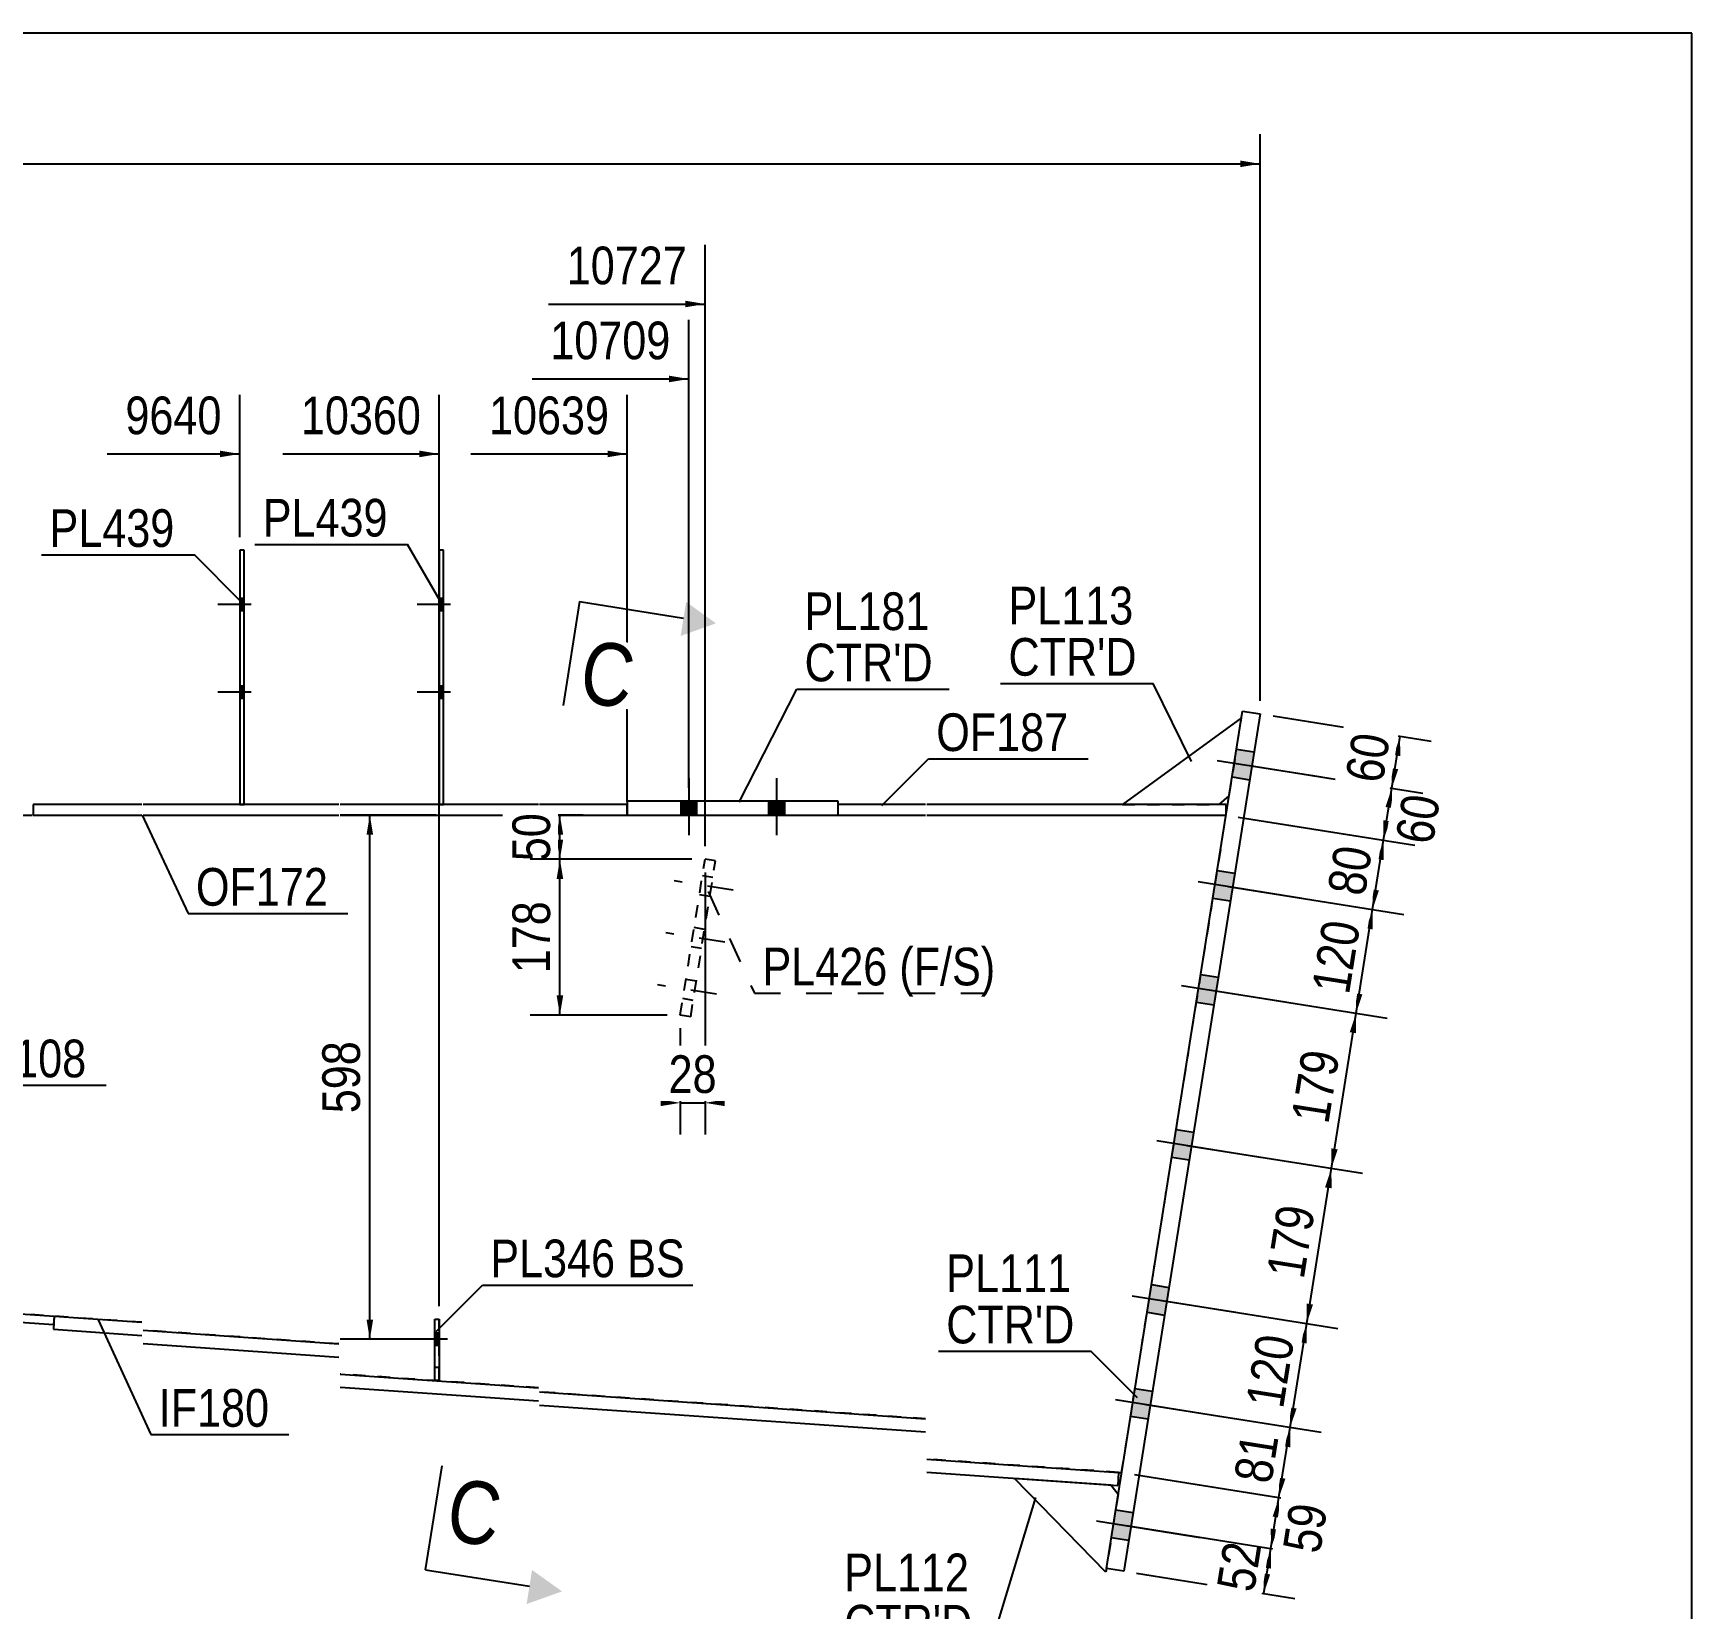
# Model space of a CAD drawing. Header units: millimetres. Extents: x -22 to 381, y -199 to 78.
# Drawn here: x 254.8 to 380.9, y -42 to 77.8 of the extents above; entities that cross this region are included whole.
import ezdxf

# ---------------------------------------------------------------- set-up
doc = ezdxf.new("R2010")
doc.units = ezdxf.units.MM
doc.linetypes.add('DXK_LINE_DOT1', pattern=[1.8814, 0.9407, -0.9407])
doc.linetypes.add('DXK_LINE_DOT2', pattern=[3.9198, 1.9599, -1.9599])
doc.styles.add('Arial Narrow', font='ARIALN.TTF', dxfattribs={"height": 0.2})

# ---------------------------------------------------------------- blocks, each defined once
blk = doc.blocks.new('Unknown-623588331-1210')
at = {"color": 5, "linetype": 'Continuous'}
for p, q in [((380.86, 77.78), (-19.14, 77.78)), ((380.86, -199.22), (380.86, 77.78))]:
    blk.add_line(p, q, dxfattribs=at)
blk = doc.blocks.new('Part-623588331-1722 - 1525')
at = {"color": 2, "linetype": 'Continuous'}
for p, q in [((336.35, -38.95), (346.71, 26.23)), ((348.03, 26.02), (337.67, -39.16)), ((346.71, 26.23), (348.03, 26.02)), ((337.67, -39.16), (336.35, -38.95))]:
    blk.add_line(p, q, dxfattribs=at)
blk = doc.blocks.new('Part-623588331-2015 - 1525')
at = {"color": 2, "linetype": 'Continuous'}
for p, q in [((152.76, -18.33), (146.09, -18.33)), ((146.09, -18.33), (146.09, -19)), ((198.88, -18.33), (152.86, -18.33)), ((214.04, -18.33), (198.98, -18.33)), ((229.01, -18.33), (214.14, -18.33)), ((241.33, -18.33), (229.11, -18.33)), ((241.33, -18.33), (248, -18.8)), ((152.76, -19), (146.09, -19)), ((198.88, -19), (152.86, -19)), ((214.04, -19), (198.98, -19)), ((229.01, -19), (214.14, -19)), ((241.31, -19), (229.11, -19)), ((248, -19.47), (241.31, -19)), ((248.1, -19.2), (256.37, -19.77)), ((256.32, -20.44), (248.1, -19.87))]:
    blk.add_line(p, q, dxfattribs=at)
at = {"color": 7, "linetype": 'DXK_LINE_DOT1'}
blk.add_line((256.37, -19.77), (256.32, -20.44), dxfattribs=at)
blk = doc.blocks.new('Part-623588331-1669 - 1525')
at = {"color": 2, "linetype": 'Continuous'}
for p, q in [((263.03, 19.13), (254.77, 19.13)), ((254.77, 19.13), (254.77, 18.33)), ((278, 19.13), (263.13, 19.13)), ((293.17, 19.13), (278.1, 19.13)), ((299.93, 19.13), (293.27, 19.13)), ((254.77, 18.33), (263.03, 18.33)), ((263.13, 18.33), (278, 18.33)), ((278.1, 18.33), (293.17, 18.33)), ((293.27, 18.33), (299.93, 18.33))]:
    blk.add_line(p, q, dxfattribs=at)
at = {"color": 7, "linetype": 'DXK_LINE_DOT1'}
blk.add_line((299.93, 18.33), (299.93, 19.13), dxfattribs=at)
blk = doc.blocks.new('Bolt-623588331-2232 - 1525')
at = {"color": 3, "linetype": 'DXK_LINE_DOT2'}
for p, q in [((285.63, -21.06), (285.3, -21.06)), ((286.27, -21.53), (284.07, -21.53)), ((285.63, -22), (285.3, -22))]:
    blk.add_line(p, q, dxfattribs=at)
blk = doc.blocks.new('Part-623588331-1751 - 1525')
at = {"color": 2, "linetype": 'Continuous'}
for p, q in [((336.3, -39.25), (329.37, -32.11)), ((336.68, -32.62), (329.37, -32.11)), ((337.24, -33.32), (336.68, -32.62)), ((336.35, -38.95), (336.3, -39.25))]:
    blk.add_line(p, q, dxfattribs=at)
at = {"color": 7, "linetype": 'DXK_LINE_DOT1'}
blk.add_line((337.24, -33.32), (336.35, -38.95), dxfattribs=at)
blk = doc.blocks.new('Part-623588331-1971 - 1525')
at = {"color": 2, "linetype": 'Continuous'}
for p, q in [((322.6, 19.13), (315.93, 19.13)), ((345.46, 19.13), (322.7, 19.13)), ((345.46, 18.33), (345.46, 19.13)), ((315.93, 18.33), (322.6, 18.33)), ((322.7, 18.33), (345.46, 18.33))]:
    blk.add_line(p, q, dxfattribs=at)
at = {"color": 7, "linetype": 'DXK_LINE_DOT1'}
blk.add_line((315.93, 19.13), (315.93, 18.33), dxfattribs=at)
blk = doc.blocks.new('Part-623588331-1780 - 1525')
at = {"color": 2, "linetype": 'Continuous'}
for p, q in [((346.63, 25.72), (337.58, 19.13)), ((344.92, 19.13), (345.69, 19.79))]:
    blk.add_line(p, q, dxfattribs=at)
at = {"color": 7, "linetype": 'DXK_LINE_DOT1'}
for p, q in [((345.69, 19.79), (346.63, 25.72)), ((337.58, 19.13), (344.92, 19.13))]:
    blk.add_line(p, q, dxfattribs=at)
blk = doc.blocks.new('Part-623588331-1966 - 1525')
at = {"color": 2, "linetype": 'Continuous'}
for p, q in [((299.93, 19.4), (299.93, 18.33)), ((299.93, 19.4), (315.93, 19.4)), ((315.93, 19.4), (315.93, 18.33)), ((299.93, 18.33), (315.93, 18.33))]:
    blk.add_line(p, q, dxfattribs=at)
blk = doc.blocks.new('Part-623588331-1880 - 1525')
at = {"color": 2, "linetype": 'Continuous'}
for p, q in [((241.33, 18.33), (241.33, -18.33)), ((337.28, -31.65), (337.51, -31.67))]:
    blk.add_line(p, q, dxfattribs=at)
at = {"color": 7, "linetype": 'DXK_LINE_DOT1'}
for p, q in [((241.33, 18.33), (248, 18.33)), ((248.1, 18.33), (263.03, 18.33)), ((263.13, 18.33), (278, 18.33)), ((278.1, 18.33), (293.17, 18.33)), ((293.27, 18.33), (322.6, 18.33)), ((322.7, 18.33), (345.46, 18.33)), ((337.51, -31.67), (345.46, 18.33)), ((248, -18.8), (241.33, -18.33)), ((263.03, -20.24), (248.1, -19.2)), ((278, -21.88), (263.13, -20.84)), ((293.17, -25.22), (278.1, -24.17)), ((322.6, -27.57), (293.27, -25.53)), ((337.28, -31.65), (322.7, -30.64))]:
    blk.add_line(p, q, dxfattribs=at)
blk = doc.blocks.new('Part-623588331-1993 - 1525')
at = {"color": 2, "linetype": 'Continuous'}
for p, q in [((256.37, -19.77), (256.3, -20.77)), ((256.37, -19.77), (263.03, -20.24)), ((256.3, -20.77), (263.03, -21.24)), ((263.13, -20.84), (278, -21.88)), ((263.13, -21.84), (278, -22.88)), ((278.1, -24.17), (293.17, -25.22)), ((278.1, -25.17), (293.17, -26.22)), ((293.27, -25.53), (322.6, -27.57)), ((293.27, -26.53), (322.6, -28.57)), ((322.7, -30.64), (337.28, -31.65)), ((322.7, -31.64), (337.21, -32.65)), ((337.28, -31.65), (337.21, -32.65))]:
    blk.add_line(p, q, dxfattribs=at)
blk = doc.blocks.new('Part-623588331-1961 - 1525')
at = {"color": 2, "linetype": 'Continuous'}
for p, q in [((270.8, 38.47), (270.47, 38.47)), ((270.47, 38.47), (270.47, 19.13)), ((270.8, 19.13), (270.8, 38.47))]:
    blk.add_line(p, q, dxfattribs=at)
at = {"color": 7, "linetype": 'DXK_LINE_DOT1'}
blk.add_line((270.47, 19.13), (270.8, 19.13), dxfattribs=at)
blk = doc.blocks.new('Part-623588331-2126 - 1525')
at = {"color": 2, "linetype": 'Continuous'}
for p, q in [((285.97, 38.47), (285.63, 38.47)), ((285.63, 38.47), (285.63, 19.13)), ((285.97, 19.13), (285.97, 38.47))]:
    blk.add_line(p, q, dxfattribs=at)
at = {"color": 7, "linetype": 'DXK_LINE_DOT1'}
blk.add_line((285.63, 19.13), (285.97, 19.13), dxfattribs=at)
blk = doc.blocks.new('Part-623588331-2131 - 1525')
at = {"color": 7, "linetype": 'DXK_LINE_DOT1'}
for p, q in [((285.3, -24.66), (285.3, -20)), ((285.3, -20), (285.63, -20)), ((285.63, -24.66), (285.63, -20)), ((285.3, -23.66), (285.63, -23.66)), ((285.63, -24.66), (285.3, -24.66))]:
    blk.add_line(p, q, dxfattribs=at)
blk = doc.blocks.new('Part-623588331-2136 - 1525')
at = {"color": 2, "linetype": 'Continuous'}
for p, q in [((285.3, -24.66), (285.3, -20)), ((285.3, -20), (285.63, -20)), ((285.63, -20), (285.63, -24.66)), ((285.63, -24.66), (285.3, -24.66))]:
    blk.add_line(p, q, dxfattribs=at)
blk = doc.blocks.new('Bolt-623588331-2144 - 1525')
at = {"linetype": 'Continuous'}
for points in [[(346.25, 23.34), (345.92, 21.23), (347.23, 21.02), (347.57, 23.13)], [(346.25, 23.34), (345.92, 21.23), (347.23, 21.02), (347.57, 23.13)], [(344.79, 14.12), (344.45, 12.01), (345.77, 11.8), (346.1, 13.91)], [(344.79, 14.12), (344.45, 12.01), (345.77, 11.8), (346.1, 13.91)], [(343.53, 6.22), (343.2, 4.11), (344.51, 3.9), (344.85, 6.01)], [(343.53, 6.22), (343.2, 4.11), (344.51, 3.9), (344.85, 6.01)], [(341.65, -5.58), (341.32, -7.68), (342.64, -7.89), (342.97, -5.79)], [(341.65, -5.58), (341.32, -7.68), (342.64, -7.89), (342.97, -5.79)], [(339.78, -17.37), (339.44, -19.48), (340.76, -19.69), (341.1, -17.58)], [(339.78, -17.37), (339.44, -19.48), (340.76, -19.69), (341.1, -17.58)], [(338.52, -25.27), (338.19, -27.38), (339.5, -27.59), (339.84, -25.48)], [(338.52, -25.27), (338.19, -27.38), (339.5, -27.59), (339.84, -25.48)], [(337.06, -34.49), (336.72, -36.6), (338.04, -36.81), (338.37, -34.7)], [(337.06, -34.49), (336.72, -36.6), (338.04, -36.81), (338.37, -34.7)]]:
    blk.add_hatch(color=3, dxfattribs=at).paths.add_polyline_path(points)
at = {"color": 3, "linetype": 'Continuous'}
for p, q in [((346.25, 23.34), (347.57, 23.13)), ((346.25, 23.34), (347.57, 23.13)), ((344.78, 22.49), (352.67, 21.24)), ((344.78, 22.49), (352.67, 21.24)), ((345.92, 21.23), (347.23, 21.02)), ((345.92, 21.23), (347.23, 21.02)), ((344.79, 14.12), (346.1, 13.91)), ((344.79, 14.12), (346.1, 13.91)), ((343.32, 13.27), (351.2, 12.02)), ((343.32, 13.27), (351.2, 12.02)), ((344.45, 12.01), (345.77, 11.8)), ((344.45, 12.01), (345.77, 11.8)), ((342.06, 5.37), (349.95, 4.12)), ((342.06, 5.37), (349.95, 4.12)), ((343.53, 6.22), (344.85, 6.01)), ((343.53, 6.22), (344.85, 6.01)), ((343.2, 4.11), (344.51, 3.9)), ((343.2, 4.11), (344.51, 3.9)), ((341.65, -5.58), (342.97, -5.79)), ((341.65, -5.58), (342.97, -5.79)), ((340.19, -6.42), (348.07, -7.68)), ((340.19, -6.42), (348.07, -7.68)), ((341.32, -7.68), (342.64, -7.89)), ((341.32, -7.68), (342.64, -7.89)), ((339.78, -17.37), (341.1, -17.58)), ((339.78, -17.37), (341.1, -17.58)), ((338.31, -18.22), (346.2, -19.47)), ((338.31, -18.22), (346.2, -19.47)), ((339.44, -19.48), (340.76, -19.69)), ((339.44, -19.48), (340.76, -19.69)), ((337.05, -26.12), (344.94, -27.37)), ((337.05, -26.12), (344.94, -27.37)), ((338.52, -25.27), (339.84, -25.48)), ((338.52, -25.27), (339.84, -25.48)), ((338.19, -27.38), (339.5, -27.59)), ((338.19, -27.38), (339.5, -27.59)), ((337.06, -34.49), (338.37, -34.7)), ((337.06, -34.49), (338.37, -34.7)), ((335.59, -35.34), (343.47, -36.59)), ((335.59, -35.34), (343.47, -36.59)), ((336.72, -36.6), (338.04, -36.81)), ((336.72, -36.6), (338.04, -36.81))]:
    blk.add_line(p, q, dxfattribs=at)
blk = doc.blocks.new('Bolt-623588331-2231 - 1525')
at = {"linetype": 'Continuous'}
blk.add_hatch(color=3, dxfattribs=at).paths.add_polyline_path([(285.63, -22), (285.63, -21.06), (285.3, -21.06), (285.3, -22)])
at = {"color": 3, "linetype": 'Continuous'}
for p, q in [((285.63, -21.06), (285.3, -21.06)), ((286.27, -21.53), (284.07, -21.53)), ((285.63, -22), (285.3, -22))]:
    blk.add_line(p, q, dxfattribs=at)
blk = doc.blocks.new('Bolt-623588331-2233 - 1525')
at = {"linetype": 'Continuous'}
for points in [[(285.97, 33.87), (285.97, 34.8), (285.63, 34.8), (285.63, 33.87)], [(285.97, 33.87), (285.97, 34.8), (285.63, 34.8), (285.63, 33.87)], [(285.97, 27.2), (285.97, 28.13), (285.63, 28.13), (285.63, 27.2)], [(285.97, 27.2), (285.97, 28.13), (285.63, 28.13), (285.63, 27.2)]]:
    blk.add_hatch(color=3, dxfattribs=at).paths.add_polyline_path(points)
at = {"color": 3, "linetype": 'Continuous'}
for p, q in [((286.5, 34.33), (283.97, 34.33)), ((286.5, 34.33), (283.97, 34.33)), ((285.97, 34.8), (285.63, 34.8)), ((285.97, 34.8), (285.63, 34.8)), ((285.97, 33.87), (285.63, 33.87)), ((285.97, 33.87), (285.63, 33.87)), ((285.97, 28.13), (285.63, 28.13)), ((285.97, 28.13), (285.63, 28.13)), ((286.5, 27.67), (283.97, 27.67)), ((286.5, 27.67), (283.97, 27.67)), ((285.97, 27.2), (285.63, 27.2)), ((285.97, 27.2), (285.63, 27.2))]:
    blk.add_line(p, q, dxfattribs=at)
blk = doc.blocks.new('Bolt-623588331-2235 - 1525')
at = {"color": 3, "linetype": 'DXK_LINE_DOT2'}
for p, q in [((307.97, 12.61), (303.49, 13.32)), ((306.44, 13.59), (305.65, 13.72)), ((306.21, 12.14), (305.41, 12.27)), ((307.34, 8.66), (302.86, 9.37)), ((305.81, 9.64), (305.02, 9.77)), ((305.58, 8.19), (304.79, 8.32)), ((306.71, 4.71), (302.23, 5.42)), ((305.18, 5.69), (304.39, 5.82)), ((304.95, 4.24), (304.16, 4.37))]:
    blk.add_line(p, q, dxfattribs=at)
blk = doc.blocks.new('Bolt-623588331-2246 - 1525')
at = {"linetype": 'Continuous'}
for points in [[(304, 18.33), (305.2, 18.33), (305.2, 19.4), (304, 19.4)], [(304, 18.33), (305.2, 18.33), (305.2, 19.4), (304, 19.4)], [(310.67, 18.33), (311.87, 18.33), (311.87, 19.4), (310.67, 19.4)], [(310.67, 18.33), (311.87, 18.33), (311.87, 19.4), (310.67, 19.4)]]:
    blk.add_hatch(color=3, dxfattribs=at).paths.add_polyline_path(points)
at = {"color": 3, "linetype": 'Continuous'}
for p, q in [((304.6, 21.13), (304.6, 16.8)), ((304.6, 21.13), (304.6, 16.8)), ((311.27, 21.13), (311.27, 16.8)), ((311.27, 21.13), (311.27, 16.8)), ((304, 19.4), (304, 18.33)), ((304, 19.4), (304, 18.33)), ((305.2, 19.4), (305.2, 18.33)), ((305.2, 19.4), (305.2, 18.33)), ((310.67, 19.4), (310.67, 18.33)), ((310.67, 19.4), (310.67, 18.33)), ((311.87, 19.4), (311.87, 18.33)), ((311.87, 19.4), (311.87, 18.33))]:
    blk.add_line(p, q, dxfattribs=at)
blk = doc.blocks.new('Bolt-623588331-2247 - 1525')
at = {"linetype": 'Continuous'}
for points in [[(270.8, 33.87), (270.8, 34.8), (270.47, 34.8), (270.47, 33.87)], [(270.8, 33.87), (270.8, 34.8), (270.47, 34.8), (270.47, 33.87)], [(270.8, 27.2), (270.8, 28.13), (270.47, 28.13), (270.47, 27.2)], [(270.8, 27.2), (270.8, 28.13), (270.47, 28.13), (270.47, 27.2)]]:
    blk.add_hatch(color=3, dxfattribs=at).paths.add_polyline_path(points)
at = {"color": 3, "linetype": 'Continuous'}
for p, q in [((271.33, 34.33), (268.8, 34.33)), ((271.33, 34.33), (268.8, 34.33)), ((270.8, 34.8), (270.47, 34.8)), ((270.8, 34.8), (270.47, 34.8)), ((270.8, 33.87), (270.47, 33.87)), ((270.8, 33.87), (270.47, 33.87)), ((270.8, 28.13), (270.47, 28.13)), ((270.8, 28.13), (270.47, 28.13)), ((271.33, 27.67), (268.8, 27.67)), ((271.33, 27.67), (268.8, 27.67)), ((270.8, 27.2), (270.47, 27.2)), ((270.8, 27.2), (270.47, 27.2))]:
    blk.add_line(p, q, dxfattribs=at)
blk = doc.blocks.new('Part-623588331-2258 - 1525')
at = {"color": 7, "linetype": 'DXK_LINE_DOT1'}
for p, q in [((303.96, 3.12), (305.84, 14.97)), ((304.75, 2.99), (306.63, 14.84)), ((306.63, 14.84), (305.84, 14.97)), ((304.75, 2.99), (303.96, 3.12))]:
    blk.add_line(p, q, dxfattribs=at)
blk = doc.blocks.new('StraightDimension-623588331-10323 - 1525')
at = {"linetype": 'Continuous'}
blk.add_hatch(color=7, dxfattribs=at).paths.add_polyline_path([(298.43, 46.04), (299.93, 45.79), (298.43, 45.54)])
at = {"color": 7, "linetype": 'Continuous'}
for p, q in [((299.93, 19.33), (299.93, 50.29)), ((288.04, 45.79), (299.93, 45.79))]:
    blk.add_line(p, q, dxfattribs=at)
at = {"color": 0}
blk.add_wipeout([(299.16, 46.69), (299.16, 50.89), (288.82, 50.89), (288.82, 46.69)], dxfattribs=at)
at = {"color": 3, "style": 'Arial Narrow'}
blk.add_text('10639', height=2.863, dxfattribs=at).set_placement((289.42, 47.29))
blk = doc.blocks.new('StraightDimension-623588331-10324 - 1525')
at = {"linetype": 'Continuous'}
blk.add_hatch(color=7, dxfattribs=at).paths.add_polyline_path([(284.13, 46.04), (285.63, 45.79), (284.13, 45.54)])
at = {"color": 7, "linetype": 'Continuous'}
for p, q in [((285.63, -19), (285.63, 50.29)), ((273.74, 45.79), (285.63, 45.79))]:
    blk.add_line(p, q, dxfattribs=at)
at = {"color": 0}
blk.add_wipeout([(284.86, 46.69), (284.86, 50.89), (274.52, 50.89), (274.52, 46.69)], dxfattribs=at)
at = {"color": 3, "style": 'Arial Narrow'}
blk.add_text('10360', height=2.863, dxfattribs=at).set_placement((275.12, 47.29))
blk = doc.blocks.new('StraightDimension-623588331-5294 - 1525')
at = {"linetype": 'Continuous'}
for points in [[(357.57, 18.94), (358.05, 20.38), (358.06, 18.86)], [(357.91, 17.86), (357.42, 16.42), (357.41, 17.94)]]:
    blk.add_hatch(color=7, dxfattribs=at).paths.add_polyline_path(points)
at = {"color": 7, "linetype": 'Continuous'}
for p, q in [((347.07, 22.13), (360.28, 20.03)), ((357.42, 16.42), (358.05, 20.38)), ((346.37, 18.18), (359.65, 16.07))]:
    blk.add_line(p, q, dxfattribs=at)
at = {"color": 0}
blk.add_wipeout([(362.42, 20.11), (358.27, 20.77), (357.51, 15.98), (361.65, 15.32)], dxfattribs=at)
at = {"color": 3, "style": 'Arial Narrow'}
blk.add_text('60', height=2.863, rotation=80.9647, dxfattribs=at).set_placement((361.15, 16.01))
blk = doc.blocks.new('StraightDimension-623588331-5494 - 1525')
at = {"linetype": 'Continuous'}
for points in [[(302.46, -3.3), (303.96, -3.55), (302.46, -3.8)], [(307.34, -3.8), (305.84, -3.55), (307.34, -3.3)]]:
    blk.add_hatch(color=7, dxfattribs=at).paths.add_polyline_path(points)
at = {"color": 7, "linetype": 'Continuous'}
for p, q in [((305.84, 13.97), (305.84, -5.95)), ((303.96, 2.12), (303.96, -5.95)), ((303.96, -3.55), (305.84, -3.55))]:
    blk.add_line(p, q, dxfattribs=at)
at = {"color": 0}
blk.add_wipeout([(307.33, -3.4), (307.33, 0.8), (302.47, 0.8), (302.47, -3.4)], dxfattribs=at)
at = {"color": 3, "style": 'Arial Narrow'}
blk.add_text('28', height=2.863, dxfattribs=at).set_placement((303.07, -2.8))
blk = doc.blocks.new('StraightDimension-623588331-5302 - 1525')
at = {"linetype": 'Continuous'}
for points in [[(348.38, -38.89), (348.86, -37.45), (348.87, -38.97)], [(348.8, -39.41), (348.32, -40.85), (348.31, -39.33)]]:
    blk.add_hatch(color=7, dxfattribs=at).paths.add_polyline_path(points)
at = {"color": 7, "linetype": 'Continuous'}
for p, q in [((337.88, -35.7), (351.23, -37.82)), ((348.32, -40.85), (348.86, -37.45)), ((338.65, -39.31), (350.69, -41.23))]:
    blk.add_line(p, q, dxfattribs=at)
at = {"color": 0}
blk.add_wipeout([(348.82, -36.73), (344.67, -36.07), (343.91, -40.86), (348.06, -41.52)], dxfattribs=at)
at = {"color": 3, "style": 'Arial Narrow'}
blk.add_text('52', height=2.863, rotation=80.9647, dxfattribs=at).set_placement((347.56, -40.84))
blk = doc.blocks.new('StraightDimension-623588331-2609 - 1525')
at = {"linetype": 'Continuous'}
for points in [[(280.11, 16.83), (280.36, 18.33), (280.61, 16.83)], [(280.61, -20.03), (280.36, -21.53), (280.11, -20.03)]]:
    blk.add_hatch(color=7, dxfattribs=at).paths.add_polyline_path(points)
at = {"color": 7, "linetype": 'Continuous'}
for p, q in [((285.37, 18.33), (278.11, 18.33)), ((280.36, -21.53), (280.36, 18.33)), ((285.35, -21.53), (278.11, -21.53))]:
    blk.add_line(p, q, dxfattribs=at)
at = {"color": 0}
blk.add_wipeout([(280.21, 1.74), (276.01, 1.74), (276.01, -4.94), (280.21, -4.94)], dxfattribs=at)
at = {"color": 3, "style": 'Arial Narrow'}
blk.add_text('598', height=2.863, rotation=90.0002, dxfattribs=at).set_placement((279.61, -4.34))
blk = doc.blocks.new('StraightDimension-623588331-2891 - 1525')
at = {"linetype": 'Continuous'}
blk.add_hatch(color=7, dxfattribs=at).paths.add_polyline_path([(346.53, 68.1), (348.03, 67.85), (346.53, 67.6)])
at = {"color": 7, "linetype": 'Continuous'}
for p, q in [((348.03, 27.02), (348.03, 70.1)), ((-1.33, 67.85), (348.03, 67.85))]:
    blk.add_line(p, q, dxfattribs=at)
blk = doc.blocks.new('StraightDimension-623588331-5293 - 1525')
at = {"linetype": 'Continuous'}
for points in [[(358.2, 22.89), (358.68, 24.33), (358.69, 22.81)], [(358.54, 21.82), (358.05, 20.38), (358.04, 21.9)]]:
    blk.add_hatch(color=7, dxfattribs=at).paths.add_polyline_path(points)
at = {"color": 7, "linetype": 'Continuous'}
for p, q in [((349.02, 25.87), (361.05, 23.95)), ((358.05, 20.38), (358.68, 24.33)), ((347.07, 22.13), (360.42, 20))]:
    blk.add_line(p, q, dxfattribs=at)
at = {"color": 0}
blk.add_wipeout([(358.6, 24.78), (354.45, 25.44), (353.69, 20.64), (357.84, 19.98)], dxfattribs=at)
at = {"color": 3, "style": 'Arial Narrow'}
blk.add_text('60', height=2.863, rotation=80.9647, dxfattribs=at).set_placement((357.34, 20.67))
blk = doc.blocks.new('StraightDimension-623588331-5295 - 1525')
at = {"linetype": 'Continuous'}
for points in [[(356.94, 14.98), (357.42, 16.42), (357.43, 14.9)], [(357.07, 12.6), (356.59, 11.16), (356.58, 12.68)]]:
    blk.add_hatch(color=7, dxfattribs=at).paths.add_polyline_path(points)
at = {"color": 7, "linetype": 'Continuous'}
for p, q in [((346.37, 18.18), (359.79, 16.04)), ((356.59, 11.16), (357.42, 16.42)), ((345.61, 12.9), (358.96, 10.78))]:
    blk.add_line(p, q, dxfattribs=at)
at = {"color": 0}
blk.add_wipeout([(357.24, 16.21), (353.09, 16.87), (352.33, 12.07), (356.48, 11.41)], dxfattribs=at)
at = {"color": 3, "style": 'Arial Narrow'}
blk.add_text('80', height=2.863, rotation=80.9647, dxfattribs=at).set_placement((355.98, 12.1))
blk = doc.blocks.new('StraightDimension-623588331-5296 - 1525')
at = {"linetype": 'Continuous'}
for points in [[(356.1, 9.71), (356.59, 11.16), (356.6, 9.64)], [(355.81, 4.7), (355.33, 3.26), (355.32, 4.78)]]:
    blk.add_hatch(color=7, dxfattribs=at).paths.add_polyline_path(points)
at = {"color": 7, "linetype": 'Continuous'}
for p, q in [((345.61, 12.9), (358.96, 10.78)), ((355.33, 3.26), (356.59, 11.16)), ((344.35, 5.01), (357.7, 2.89))]:
    blk.add_line(p, q, dxfattribs=at)
at = {"color": 0}
blk.add_wipeout([(356.34, 10.53), (352.19, 11.19), (351.14, 4.59), (355.29, 3.93)], dxfattribs=at)
at = {"color": 3, "style": 'Arial Narrow'}
blk.add_text('120', height=2.863, rotation=80.9647, dxfattribs=at).set_placement((354.79, 4.62))
blk = doc.blocks.new('StraightDimension-623588331-5297 - 1525')
at = {"linetype": 'Continuous'}
for points in [[(354.85, 1.82), (355.33, 3.26), (355.34, 1.74)], [(353.94, -7.09), (353.46, -8.53), (353.44, -7.01)]]:
    blk.add_hatch(color=7, dxfattribs=at).paths.add_polyline_path(points)
at = {"color": 7, "linetype": 'Continuous'}
for p, q in [((344.35, 5.01), (357.7, 2.89)), ((353.46, -8.53), (355.33, 3.26)), ((342.47, -6.79), (355.83, -8.91))]:
    blk.add_line(p, q, dxfattribs=at)
at = {"color": 0}
blk.add_wipeout([(354.77, 0.69), (350.62, 1.35), (349.57, -5.25), (353.72, -5.91)], dxfattribs=at)
at = {"color": 3, "style": 'Arial Narrow'}
blk.add_text('179', height=2.863, rotation=80.9647, dxfattribs=at).set_placement((353.22, -5.23))
blk = doc.blocks.new('StraightDimension-623588331-5298 - 1525')
at = {"linetype": 'Continuous'}
for points in [[(352.97, -9.98), (353.46, -8.53), (353.47, -10.05)], [(352.06, -18.89), (351.58, -20.33), (351.57, -18.81)]]:
    blk.add_hatch(color=7, dxfattribs=at).paths.add_polyline_path(points)
at = {"color": 7, "linetype": 'Continuous'}
for p, q in [((342.47, -6.79), (355.83, -8.91)), ((351.58, -20.33), (353.46, -8.53)), ((340.6, -18.58), (353.95, -20.71))]:
    blk.add_line(p, q, dxfattribs=at)
at = {"color": 0}
blk.add_wipeout([(352.89, -11.11), (348.75, -10.45), (347.7, -17.05), (351.84, -17.71)], dxfattribs=at)
at = {"color": 3, "style": 'Arial Narrow'}
blk.add_text('179', height=2.863, rotation=80.9647, dxfattribs=at).set_placement((351.35, -17.02))
blk = doc.blocks.new('StraightDimension-623588331-5299 - 1525')
at = {"linetype": 'Continuous'}
for points in [[(351.1, -21.77), (351.58, -20.33), (351.59, -21.85)], [(350.81, -26.79), (350.32, -28.23), (350.31, -26.71)]]:
    blk.add_hatch(color=7, dxfattribs=at).paths.add_polyline_path(points)
at = {"color": 7, "linetype": 'Continuous'}
for p, q in [((340.6, -18.58), (353.95, -20.71)), ((350.32, -28.23), (351.58, -20.33)), ((339.34, -26.48), (352.69, -28.6))]:
    blk.add_line(p, q, dxfattribs=at)
at = {"color": 0}
blk.add_wipeout([(351.33, -20.95), (347.18, -20.29), (346.13, -26.9), (350.28, -27.56)], dxfattribs=at)
at = {"color": 3, "style": 'Arial Narrow'}
blk.add_text('120', height=2.863, rotation=80.9647, dxfattribs=at).set_placement((349.78, -26.87))
blk = doc.blocks.new('StraightDimension-623588331-5300 - 1525')
at = {"linetype": 'Continuous'}
for points in [[(349.84, -29.67), (350.32, -28.23), (350.34, -29.75)], [(349.96, -32.13), (349.47, -33.57), (349.46, -32.05)]]:
    blk.add_hatch(color=7, dxfattribs=at).paths.add_polyline_path(points)
at = {"color": 7, "linetype": 'Continuous'}
for p, q in [((339.34, -26.48), (352.69, -28.6)), ((349.47, -33.57), (350.32, -28.23)), ((338.49, -31.82), (351.84, -33.95))]:
    blk.add_line(p, q, dxfattribs=at)
at = {"color": 0}
blk.add_wipeout([(350.13, -28.48), (345.98, -27.82), (345.22, -32.61), (349.37, -33.27)], dxfattribs=at)
at = {"color": 3, "style": 'Arial Narrow'}
blk.add_text('81', height=2.863, rotation=80.9647, dxfattribs=at).set_placement((348.87, -32.59))
blk = doc.blocks.new('StraightDimension-623588331-5301 - 1525')
at = {"linetype": 'Continuous'}
for points in [[(348.99, -35.01), (349.47, -33.57), (349.49, -35.09)], [(349.34, -36), (348.86, -37.45), (348.85, -35.93)]]:
    blk.add_hatch(color=7, dxfattribs=at).paths.add_polyline_path(points)
at = {"color": 7, "linetype": 'Continuous'}
for p, q in [((338.49, -31.82), (351.7, -33.92)), ((348.86, -37.45), (349.47, -33.57)), ((337.88, -35.7), (351.08, -37.8))]:
    blk.add_line(p, q, dxfattribs=at)
at = {"color": 0}
blk.add_wipeout([(353.84, -33.79), (349.7, -33.13), (348.93, -37.93), (353.08, -38.59)], dxfattribs=at)
at = {"color": 3, "style": 'Arial Narrow'}
blk.add_text('59', height=2.863, rotation=80.9647, dxfattribs=at).set_placement((352.58, -37.9))
blk = doc.blocks.new('StraightDimension-623588331-5470 - 1525')
at = {"linetype": 'Continuous'}
for points in [[(294.56, 16.83), (294.81, 18.33), (295.06, 16.83)], [(295.06, 16.47), (294.81, 14.97), (294.56, 16.47)]]:
    blk.add_hatch(color=7, dxfattribs=at).paths.add_polyline_path(points)
at = {"color": 7, "linetype": 'Continuous'}
for p, q in [((296.58, 18.33), (292.56, 18.33)), ((294.81, 14.97), (294.81, 18.33)), ((304.84, 14.97), (292.56, 14.97))]:
    blk.add_line(p, q, dxfattribs=at)
at = {"color": 0}
blk.add_wipeout([(294.66, 19.08), (290.46, 19.08), (290.46, 14.22), (294.66, 14.22)], dxfattribs=at)
at = {"color": 3, "style": 'Arial Narrow'}
blk.add_text('50', height=2.863, rotation=90.0002, dxfattribs=at).set_placement((294.06, 14.82))
blk = doc.blocks.new('StraightDimension-623588331-5471 - 1525')
at = {"linetype": 'Continuous'}
for points in [[(294.56, 13.47), (294.81, 14.97), (295.06, 13.47)], [(295.06, 4.62), (294.81, 3.12), (294.56, 4.62)]]:
    blk.add_hatch(color=7, dxfattribs=at).paths.add_polyline_path(points)
at = {"color": 7, "linetype": 'Continuous'}
for p, q in [((304.84, 14.97), (292.56, 14.97)), ((294.81, 3.12), (294.81, 14.97)), ((302.96, 3.12), (292.56, 3.12))]:
    blk.add_line(p, q, dxfattribs=at)
at = {"color": 0}
blk.add_wipeout([(294.66, 12.39), (290.46, 12.39), (290.46, 5.7), (294.66, 5.7)], dxfattribs=at)
at = {"color": 3, "style": 'Arial Narrow'}
blk.add_text('178', height=2.863, rotation=90.0002, dxfattribs=at).set_placement((294.06, 6.3))
blk = doc.blocks.new('StraightDimension-623588331-10321 - 1525')
at = {"linetype": 'Continuous'}
blk.add_hatch(color=7, dxfattribs=at).paths.add_polyline_path([(304.34, 57.44), (305.84, 57.19), (304.34, 56.94)])
at = {"color": 7, "linetype": 'Continuous'}
for p, q in [((305.84, 15.97), (305.84, 61.69)), ((293.95, 57.19), (305.84, 57.19))]:
    blk.add_line(p, q, dxfattribs=at)
at = {"color": 0}
blk.add_wipeout([(305.07, 58.09), (305.07, 62.29), (294.73, 62.29), (294.73, 58.09)], dxfattribs=at)
at = {"color": 3, "style": 'Arial Narrow'}
blk.add_text('10727', height=2.863, dxfattribs=at).set_placement((295.33, 58.69))
blk = doc.blocks.new('StraightDimension-623588331-10322 - 1525')
at = {"linetype": 'Continuous'}
blk.add_hatch(color=7, dxfattribs=at).paths.add_polyline_path([(303.1, 51.74), (304.6, 51.49), (303.1, 51.24)])
at = {"color": 7, "linetype": 'Continuous'}
for p, q in [((304.6, 20.4), (304.6, 55.99)), ((292.71, 51.49), (304.6, 51.49))]:
    blk.add_line(p, q, dxfattribs=at)
at = {"color": 0}
blk.add_wipeout([(303.83, 52.39), (303.83, 56.59), (293.48, 56.59), (293.48, 52.39)], dxfattribs=at)
at = {"color": 3, "style": 'Arial Narrow'}
blk.add_text('10709', height=2.863, dxfattribs=at).set_placement((294.08, 52.99))
blk = doc.blocks.new('StraightDimension-623588331-10325 - 1525')
at = {"linetype": 'Continuous'}
blk.add_hatch(color=7, dxfattribs=at).paths.add_polyline_path([(268.97, 46.04), (270.47, 45.79), (268.97, 45.54)])
at = {"color": 7, "linetype": 'Continuous'}
for p, q in [((270.47, 39.47), (270.47, 50.29)), ((260.4, 45.79), (270.47, 45.79))]:
    blk.add_line(p, q, dxfattribs=at)
at = {"color": 0}
blk.add_wipeout([(269.69, 46.69), (269.69, 50.89), (261.18, 50.89), (261.18, 46.69)], dxfattribs=at)
at = {"color": 3, "style": 'Arial Narrow'}
blk.add_text('9640', height=2.863, dxfattribs=at).set_placement((261.78, 47.29))
blk = doc.blocks.new('Mark-623588331-1665 - 1525')
at = {"color": 0}
blk.add_wipeout([(277.19, 11.44), (277.19, 14.44), (267.14, 14.44), (267.14, 11.44)], dxfattribs=at)
blk.add_wipeout([(277.19, 11.44), (277.19, 14.44), (267.14, 14.44), (267.14, 11.44)], dxfattribs=at)
at = {"color": 7, "linetype": 'Continuous'}
for p, q in [((263.05, 18.33), (266.54, 10.84)), ((266.54, 10.84), (278.69, 10.84))]:
    blk.add_line(p, q, dxfattribs=at)
at = {"color": 3, "style": 'Arial Narrow'}
blk.add_text('OF172', height=2.863, dxfattribs=at).set_placement((267.14, 11.44))
blk = doc.blocks.new('Mark-623588331-1989 - 1525')
at = {"color": 0}
blk.add_wipeout([(272.71, -28.18), (272.71, -25.18), (264.31, -25.18), (264.31, -28.18)], dxfattribs=at)
blk.add_wipeout([(272.71, -28.18), (272.71, -25.18), (264.31, -25.18), (264.31, -28.18)], dxfattribs=at)
at = {"color": 7, "linetype": 'Continuous'}
for p, q in [((259.7, -20.06), (263.71, -28.78)), ((263.71, -28.78), (274.21, -28.78))]:
    blk.add_line(p, q, dxfattribs=at)
at = {"color": 3, "style": 'Arial Narrow'}
blk.add_text('IF180', height=2.863, dxfattribs=at).set_placement((264.31, -28.18))
blk = doc.blocks.new('Mark-623588331-1718 - 1525')
at = {"color": 7, "linetype": 'Continuous'}
blk.add_line((338.72, -25.98), (335.18, -22.44), dxfattribs=at)
at = {"color": 0}
for points in [[(333.68, -17.94), (333.68, -14.94), (324.18, -14.94), (324.18, -17.94)], [(333.94, -21.84), (333.94, -18.84), (324.18, -18.84), (324.18, -21.84)]]:
    blk.add_wipeout(points, dxfattribs=at)
for points in [[(333.68, -17.94), (333.68, -14.94), (324.18, -14.94), (324.18, -17.94)], [(333.94, -21.84), (333.94, -18.84), (324.18, -18.84), (324.18, -21.84)]]:
    blk.add_wipeout(points, dxfattribs=at)
at = {"color": 7, "linetype": 'Continuous'}
blk.add_line((323.58, -22.44), (335.18, -22.44), dxfattribs=at)
at = {"color": 3, "style": 'Arial Narrow'}
blk.add_text('PL111', height=2.863, dxfattribs=at).set_placement((324.18, -17.94))
at = {"color": 1, "style": 'Arial Narrow'}
blk.add_text("CTR'D", height=2.863, dxfattribs=at).set_placement((324.18, -21.84))
blk = doc.blocks.new('Mark-623588331-1747 - 1525')
at = {"color": 7, "linetype": 'Continuous'}
blk.add_line((330.96, -33.56), (327.43, -45.19), dxfattribs=at)
at = {"color": 0}
for points in [[(325.93, -40.69), (325.93, -37.69), (316.42, -37.69), (316.42, -40.69)], [(326.18, -44.59), (326.18, -41.59), (316.42, -41.59), (316.42, -44.59)]]:
    blk.add_wipeout(points, dxfattribs=at)
for points in [[(325.93, -40.69), (325.93, -37.69), (316.42, -37.69), (316.42, -40.69)], [(326.18, -44.59), (326.18, -41.59), (316.42, -41.59), (316.42, -44.59)]]:
    blk.add_wipeout(points, dxfattribs=at)
at = {"color": 7, "linetype": 'Continuous'}
blk.add_line((315.82, -45.19), (327.43, -45.19), dxfattribs=at)
at = {"color": 3, "style": 'Arial Narrow'}
blk.add_text('PL112', height=2.863, dxfattribs=at).set_placement((316.42, -40.69))
at = {"color": 1, "style": 'Arial Narrow'}
blk.add_text("CTR'D", height=2.863, dxfattribs=at).set_placement((316.42, -44.59))
blk = doc.blocks.new('Mark-623588331-1876 - 1525')
at = {"color": 0}
blk.add_wipeout([(258.82, -1.61), (258.82, 1.39), (250.23, 1.39), (250.23, -1.61)], dxfattribs=at)
blk.add_wipeout([(258.82, -1.61), (258.82, 1.39), (250.23, 1.39), (250.23, -1.61)], dxfattribs=at)
at = {"color": 7, "linetype": 'Continuous'}
for p, q in [((246.1, 5.52), (249.63, -2.21)), ((249.63, -2.21), (260.32, -2.21))]:
    blk.add_line(p, q, dxfattribs=at)
at = {"color": 3, "style": 'Arial Narrow'}
blk.add_text('W108', height=2.863, dxfattribs=at).set_placement((250.23, -1.61))
blk = doc.blocks.new('Mark-623588331-1776 - 1525')
at = {"color": 7, "linetype": 'Continuous'}
blk.add_line((342.82, 22.4), (339.92, 28.33), dxfattribs=at)
at = {"color": 0}
for points in [[(338.42, 32.83), (338.42, 35.83), (328.91, 35.83), (328.91, 32.83)], [(338.67, 28.93), (338.67, 31.93), (328.91, 31.93), (328.91, 28.93)]]:
    blk.add_wipeout(points, dxfattribs=at)
for points in [[(338.42, 32.83), (338.42, 35.83), (328.91, 35.83), (328.91, 32.83)], [(338.67, 28.93), (338.67, 31.93), (328.91, 31.93), (328.91, 28.93)]]:
    blk.add_wipeout(points, dxfattribs=at)
at = {"color": 7, "linetype": 'Continuous'}
blk.add_line((328.31, 28.33), (339.92, 28.33), dxfattribs=at)
at = {"color": 3, "style": 'Arial Narrow'}
blk.add_text('PL113', height=2.863, dxfattribs=at).set_placement((328.91, 32.83))
at = {"color": 1, "style": 'Arial Narrow'}
blk.add_text("CTR'D", height=2.863, dxfattribs=at).set_placement((328.91, 28.93))
blk = doc.blocks.new('Mark-623588331-1962 - 1525')
at = {"color": 0}
for points in [[(322.91, 32.4), (322.91, 35.4), (313.41, 35.4), (313.41, 32.4)], [(323.16, 28.5), (323.16, 31.5), (313.41, 31.5), (313.41, 28.5)]]:
    blk.add_wipeout(points, dxfattribs=at)
for points in [[(322.91, 32.4), (322.91, 35.4), (313.41, 35.4), (313.41, 32.4)], [(323.16, 28.5), (323.16, 31.5), (313.41, 31.5), (313.41, 28.5)]]:
    blk.add_wipeout(points, dxfattribs=at)
at = {"color": 7, "linetype": 'Continuous'}
for p, q in [((308.43, 19.32), (312.81, 27.9)), ((312.81, 27.9), (324.41, 27.9))]:
    blk.add_line(p, q, dxfattribs=at)
at = {"color": 3, "style": 'Arial Narrow'}
blk.add_text('PL181', height=2.863, dxfattribs=at).set_placement((313.41, 32.4))
at = {"color": 1, "style": 'Arial Narrow'}
blk.add_text("CTR'D", height=2.863, dxfattribs=at).set_placement((313.41, 28.5))
blk = doc.blocks.new('Mark-623588331-1967 - 1525')
at = {"color": 0}
blk.add_wipeout([(333.47, 23.2), (333.47, 26.2), (323.42, 26.2), (323.42, 23.2)], dxfattribs=at)
blk.add_wipeout([(333.47, 23.2), (333.47, 26.2), (323.42, 26.2), (323.42, 23.2)], dxfattribs=at)
at = {"color": 7, "linetype": 'Continuous'}
for p, q in [((319.28, 19.07), (322.82, 22.6)), ((322.82, 22.6), (334.97, 22.6))]:
    blk.add_line(p, q, dxfattribs=at)
at = {"color": 3, "style": 'Arial Narrow'}
blk.add_text('OF187', height=2.863, dxfattribs=at).set_placement((323.42, 23.2))
blk = doc.blocks.new('Mark-623588331-1957 - 1525')
at = {"color": 7, "linetype": 'Continuous'}
blk.add_line((270.55, 34.58), (267.02, 38.12), dxfattribs=at)
at = {"color": 0}
blk.add_wipeout([(265.52, 38.72), (265.52, 41.72), (256.01, 41.72), (256.01, 38.72)], dxfattribs=at)
blk.add_wipeout([(265.52, 38.72), (265.52, 41.72), (256.01, 41.72), (256.01, 38.72)], dxfattribs=at)
at = {"color": 7, "linetype": 'Continuous'}
blk.add_line((255.41, 38.12), (267.02, 38.12), dxfattribs=at)
at = {"color": 3, "style": 'Arial Narrow'}
blk.add_text('PL439', height=2.863, dxfattribs=at).set_placement((256.01, 38.72))
blk = doc.blocks.new('Mark-623588331-2122 - 1525')
at = {"color": 7, "linetype": 'Continuous'}
blk.add_line((285.72, 34.58), (283.22, 38.91), dxfattribs=at)
at = {"color": 0}
blk.add_wipeout([(281.72, 39.51), (281.72, 42.51), (272.22, 42.51), (272.22, 39.51)], dxfattribs=at)
blk.add_wipeout([(281.72, 39.51), (281.72, 42.51), (272.22, 42.51), (272.22, 39.51)], dxfattribs=at)
at = {"color": 7, "linetype": 'Continuous'}
blk.add_line((271.62, 38.91), (283.22, 38.91), dxfattribs=at)
at = {"color": 3, "style": 'Arial Narrow'}
blk.add_text('PL439', height=2.863, dxfattribs=at).set_placement((272.22, 39.51))
blk = doc.blocks.new('Mark-623588331-2254 - 1525')
at = {"color": 0}
for points in [[(319.71, 5.38), (319.71, 8.38), (310.21, 8.38), (310.21, 5.38)], [(327.91, 5.38), (327.91, 8.38), (320.61, 8.38), (320.61, 5.38)]]:
    blk.add_wipeout(points, dxfattribs=at)
for points in [[(319.71, 5.38), (319.71, 8.38), (310.21, 8.38), (310.21, 5.38)], [(327.91, 5.38), (327.91, 8.38), (320.61, 8.38), (320.61, 5.38)]]:
    blk.add_wipeout(points, dxfattribs=at)
at = {"color": 7, "linetype": 'DXK_LINE_DOT2'}
for p, q in [((306.07, 12.51), (309.61, 4.78)), ((309.61, 4.78), (328.51, 4.78))]:
    blk.add_line(p, q, dxfattribs=at)
at = {"color": 3, "style": 'Arial Narrow'}
for s, p in [('PL426', (310.21, 5.38)), ('(F/', (320.61, 5.38)), ('S)', (324.62, 5.38))]:
    blk.add_text(s, height=2.863, dxfattribs=at).set_placement(p)
blk = doc.blocks.new('MarkSet-623588331-2971 - 1525')
at = {"color": 0}
for points in [[(299.03, -16.81), (299.03, -13.81), (289.52, -13.81), (289.52, -16.81)], [(304.31, -16.81), (304.31, -13.81), (299.93, -13.81), (299.93, -16.81)]]:
    blk.add_wipeout(points, dxfattribs=at)
for points in [[(299.03, -16.81), (299.03, -13.81), (289.52, -13.81), (289.52, -16.81)], [(304.31, -16.81), (304.31, -13.81), (299.93, -13.81), (299.93, -16.81)]]:
    blk.add_wipeout(points, dxfattribs=at)
at = {"color": 7, "linetype": 'Continuous'}
for p, q in [((285.39, -20.95), (288.92, -17.41)), ((288.92, -17.41), (304.91, -17.41))]:
    blk.add_line(p, q, dxfattribs=at)
at = {"color": 3, "style": 'Arial Narrow'}
for s, p in [('PL346', (289.52, -16.81)), ('BS', (299.93, -16.81))]:
    blk.add_text(s, height=2.863, dxfattribs=at).set_placement(p)
blk = doc.blocks.new('SectionMark-623588331-6590 - 1525')
at = {"linetype": 'Continuous'}
for points in [[(304.4, 34.54), (306.67, 32.91), (303.99, 31.95)], [(292.69, -39.07), (294.97, -40.7), (292.28, -41.66)]]:
    blk.add_hatch(color=30, dxfattribs=at).paths.add_polyline_path(points)
at = {"color": 30, "linetype": 'Continuous'}
for p, q in [((296.3, 34.56), (304.2, 33.3)), ((284.6, -39.05), (292.5, -40.3))]:
    blk.add_line(p, q, dxfattribs=at)
at = {"color": 0, "linetype": 'Continuous'}
for points in [[(300.02, 26.37), (300.8, 31.31), (296.9, 31.93), (296.11, 27)], [(289.88, -37.36), (290.67, -32.42), (286.76, -31.8), (285.98, -36.74)]]:
    blk.add_wipeout(points, dxfattribs=at)
at = {"color": 30, "linetype": 'Continuous'}
for p, q in [((296.3, 34.56), (295.05, 26.66)), ((284.6, -39.05), (285.85, -31.15))]:
    blk.add_line(p, q, dxfattribs=at)
at = {"color": 6, "linetype": 'Continuous', "style": 'Arial Narrow'}
for p in [(296.11, 27), (285.98, -36.74)]:
    blk.add_text('C', height=4.77, rotation=-9.0355, dxfattribs=at).set_placement(p)

msp = doc.modelspace()

# ---------------------------------------------------------------- block references
for name in ['Unknown-623588331-1210', 'Part-623588331-1961 - 1525', 'Part-623588331-2126 - 1525', 'Bolt-623588331-2247 - 1525', 'Bolt-623588331-2233 - 1525', 'Part-623588331-1722 - 1525', 'Part-623588331-1780 - 1525', 'Bolt-623588331-2144 - 1525', 'Bolt-623588331-2246 - 1525', 'Part-623588331-1669 - 1525', 'Part-623588331-1966 - 1525', 'Part-623588331-1971 - 1525', 'Part-623588331-1880 - 1525', 'Part-623588331-2258 - 1525', 'Bolt-623588331-2235 - 1525', 'Part-623588331-2015 - 1525', 'Part-623588331-1993 - 1525', 'Part-623588331-2131 - 1525', 'Part-623588331-2136 - 1525', 'Bolt-623588331-2232 - 1525', 'Bolt-623588331-2231 - 1525', 'Part-623588331-1751 - 1525']:
    msp.add_blockref(name, (0, 0))

# ---------------------------------------------------------------- next in the draw order: block references
for name in ['StraightDimension-623588331-10324 - 1525', 'StraightDimension-623588331-10323 - 1525', 'StraightDimension-623588331-5294 - 1525', 'StraightDimension-623588331-5494 - 1525', 'Mark-623588331-1876 - 1525', 'Mark-623588331-1989 - 1525', 'Mark-623588331-1747 - 1525', 'StraightDimension-623588331-5302 - 1525']:
    msp.add_blockref(name, (0, 0))

# ---------------------------------------------------------------- next in the draw order: block references
for name in ['StraightDimension-623588331-2891 - 1525', 'StraightDimension-623588331-5470 - 1525', 'StraightDimension-623588331-2609 - 1525', 'StraightDimension-623588331-5295 - 1525', 'Mark-623588331-2254 - 1525']:
    msp.add_blockref(name, (0, 0))

# ---------------------------------------------------------------- next in the draw order: block references
for name in ['StraightDimension-623588331-10321 - 1525', 'StraightDimension-623588331-10325 - 1525', 'Mark-623588331-2122 - 1525', 'Mark-623588331-1962 - 1525', 'Mark-623588331-1776 - 1525', 'StraightDimension-623588331-5293 - 1525', 'Mark-623588331-1665 - 1525', 'StraightDimension-623588331-5471 - 1525', 'StraightDimension-623588331-5296 - 1525', 'MarkSet-623588331-2971 - 1525']:
    msp.add_blockref(name, (0, 0))

# ---------------------------------------------------------------- next in the draw order: block references
for name in ['StraightDimension-623588331-10322 - 1525', 'Mark-623588331-1957 - 1525', 'Mark-623588331-1967 - 1525', 'StraightDimension-623588331-5297 - 1525']:
    msp.add_blockref(name, (0, 0))

# ---------------------------------------------------------------- next in the draw order: block references
for name in ['SectionMark-623588331-6590 - 1525', 'StraightDimension-623588331-5298 - 1525']:
    msp.add_blockref(name, (0, 0))

# ---------------------------------------------------------------- next in the draw order: block references
msp.add_blockref('StraightDimension-623588331-5299 - 1525', (0, 0))

# ---------------------------------------------------------------- next in the draw order: block references
msp.add_blockref('StraightDimension-623588331-5300 - 1525', (0, 0))

# ---------------------------------------------------------------- next in the draw order: block references
for name in ['Mark-623588331-1718 - 1525', 'StraightDimension-623588331-5301 - 1525']:
    msp.add_blockref(name, (0, 0))

doc.saveas('drawing.dxf')
